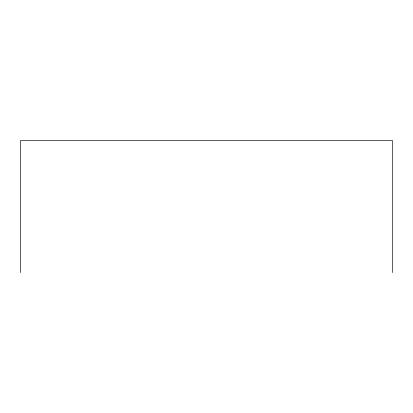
<?xml version="1.0" encoding="UTF-8"?>
<svg xmlns="http://www.w3.org/2000/svg" width="413" height="413" viewBox="0 0 413 413"><rect width="100%" height="100%" fill="white"/><g stroke="black" fill="none" stroke-linecap="round" stroke-linejoin="round"><path stroke-width="0.62" d="M392.35 272.565L392.35 140.435L20.65 140.435L20.65 272.565"/></g></svg>
